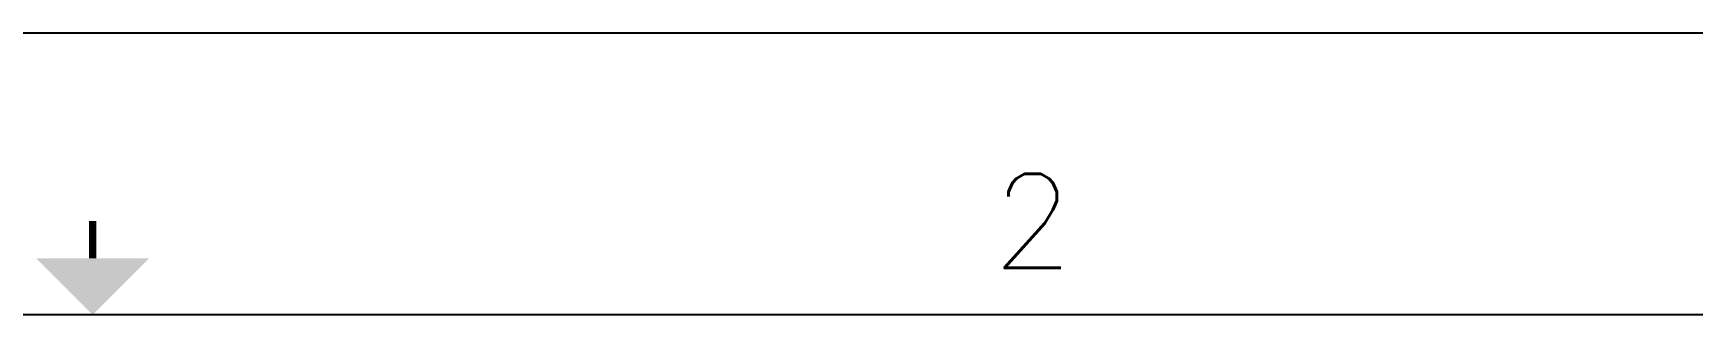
# Model space of a CAD drawing. Header units: inches. Extents: x -3457 to 3579, y -2730 to 2631.
# Drawn here: x 8 to 1487, y 2380 to 2631 of the extents above; entities that cross this region are included whole.
import ezdxf
from ezdxf.enums import TextEntityAlignment as Align

# ---------------------------------------------------------------- set-up
doc = ezdxf.new("R2010")
doc.units = ezdxf.units.IN
doc.header["$MEASUREMENT"] = 0
doc.layers.add('Title Block', color=7, linetype='Continuous')
doc.styles.add('Roman', font='romans')

# ---------------------------------------------------------------- blocks, each defined once
blk = doc.blocks.new('ANSI_border_C')
at = {"layer": 'Title Block'}
for p, q in [((21, 16), (0, 16)), ((20.5, 15.25), (0.5, 15.25))]:
    blk.add_line(p, q, dxfattribs=at)
at = {"layer": 'Title Block', "const_width": 0.02}
blk.add_lwpolyline([(10.5, 15.5), (10.5, 15.4)], dxfattribs=at)
at = {"layer": 'Title Block'}
blk.add_solid([(10.35, 15.4), (10.65, 15.4), (10.5, 15.25)], dxfattribs=at)
at = {"layer": 'Title Block', "style": 'Roman'}
blk.add_text('2', height=0.25, dxfattribs=at).set_placement((13, 15.5), align=Align.MIDDLE_CENTER)

msp = doc.modelspace()

# ---------------------------------------------------------------- block references
at = {"xscale": 335.062265514707, "yscale": 335.062265514707, "zscale": 335.062265514707}
msp.add_blockref('ANSI_border_C', (-3456.9, -2729.7), dxfattribs=at)

doc.saveas('drawing.dxf')
